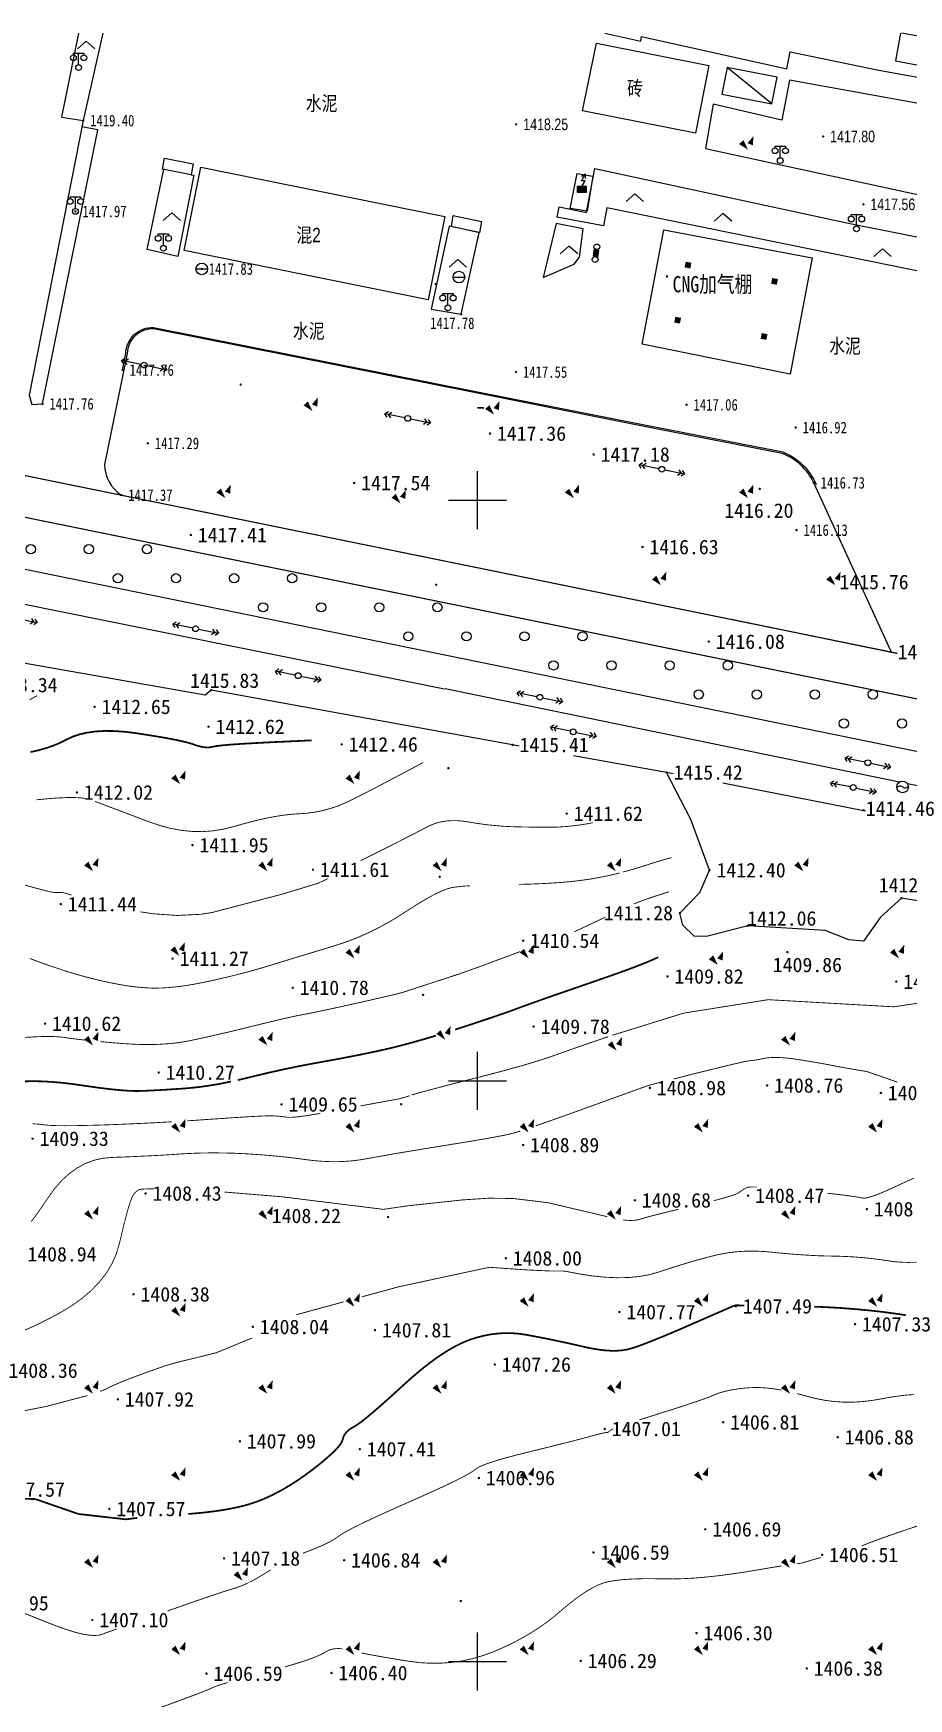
# Model space of a CAD drawing. Header units: inches. Extents: x -2316 to 955, y -265 to 742.
# Drawn here: x 653.8 to 804.5, y 455.2 to 742 of the extents above; entities that cross this region are included whole.
import ezdxf
from ezdxf.enums import TextEntityAlignment as Align
from ezdxf.xclip import XClip

# ---------------------------------------------------------------- set-up
doc = ezdxf.new("R2010")
doc.units = ezdxf.units.IN
doc.header["$LTSCALE"] = 1000
doc.header["$MEASUREMENT"] = 0
doc.header["$XCLIPFRAME"] = 0
doc.layers.add('GCD', color=8, linetype='Continuous')
doc.layers.add('周边地形图', color=8, linetype='Continuous')
doc.styles.add('HZ', font='', dxfattribs={"width": 0.8})
doc.styles.get("Standard").update_dxf_attribs({"font": ''})
doc.styles.add('SZTH', font='', dxfattribs={"width": 0.8, "height": 3})
doc.styles.get('HZ').set_extended_font_data('SimSun')
doc.styles.get('Standard').set_extended_font_data('SimSun')
doc.styles.get('SZTH').set_extended_font_data('FZZhongDengXian-Z07S')

# ---------------------------------------------------------------- blocks, each defined once
blk = doc.blocks.new('gc013a')
at = {"linetype": 'Continuous'}
blk.add_line((0.5, 0), (4, 0), dxfattribs=at)
at = {"linetype": 'Continuous', "flags": 128}
for points in [[(2.88, 0.5), (3.38, 0), (2.88, -0.5)], [(3.5, 0.5), (4, 0), (3.5, -0.5)]]:
    blk.add_lwpolyline(points, dxfattribs=at)
blk = doc.blocks.new('gc170')
at = {"linetype": 'Continuous'}
blk.add_circle((0, 0), 0.5, dxfattribs=at)
blk = doc.blocks.new('gc090')
for points in [[(-1.02, 0.41, 1, 0, 0), (0.15, -0.9, 0, 0, 0)], [(1.07, 1.45, 0, 1, 0), (0.52, 0.05, 1, 1, 0)]]:
    blk.add_lwpolyline(points, format="xyseb")
blk = doc.blocks.new('gc122')
blk.add_circle((0, 0), 0.8)
blk = doc.blocks.new('gc097')
for p, q in [((-0.9, 2.2), (-0.9, 2.5)), ((-0.9, 2.5), (0.9, 2.5)), ((0, 0.5), (0, 2.5)), ((0.9, 2.5), (0.9, 2.2))]:
    blk.add_line(p, q)
for centre in [(-0.9, 1.7), (0, 0), (0.9, 1.7)]:
    blk.add_circle(centre, 0.5)
blk = doc.blocks.new('GC042')
blk.add_line((-1, 0), (1, 0))
blk.add_circle((0, 0), 1)
blk = doc.blocks.new('GC200')
at = {"linetype": 'Continuous', "const_width": 0.2, "flags": 128}
blk.add_lwpolyline([(-0.1, 0, 1), (0.1, 0, 1)], format="xyb", close=True, dxfattribs=at)
blk = doc.blocks.new('gc211')
for p, q in [((0, 0), (-1.5, -1.32)), ((1.5, -1.32), (0, 0))]:
    blk.add_line(p, q)
blk = doc.blocks.new('gc046')
blk.add_circle((0, 0), 1)
for centre, start, end in [((-0.43, -0.55), 52.0967, 144.3058), ((0.43, 0.55), 232.0967, 324.3058)]:
    blk.add_arc(centre, 0.694, start, end)
blk = doc.blocks.new('GC002')
at = {"const_width": 1}
blk.add_lwpolyline([(-0.5, 0), (0.5, 0)], dxfattribs=at)
blk = doc.blocks.new('*U13')
at = {"linetype": 'Continuous'}
for points in [[(0.8, 1), (-0.8, 1), (0.8, 0)], [(-0.8, 0), (0.8, 0), (-0.8, 1)], [(0.8, 0), (-0.8, 0), (0, 0)]]:
    blk.add_solid(points, dxfattribs=at)
blk = doc.blocks.new('gc129')
at = {"linetype": 'Continuous', "flags": 128}
for points in [[(-0.05, 2), (0.64, 3.2)], [(-0.05, 2.8), (0.64, 3.2)], [(0.64, 2.4), (0.64, 3.2)], [(-0.8, 0), (0, 0), (0.8, 0), (0.8, 1), (-0.8, 1), (-0.8, 0)], [(0.58, 2), (-0.05, 2)], [(0, 1), (0.58, 2)]]:
    blk.add_lwpolyline(points, dxfattribs=at)
at = {"linetype": 'Continuous'}
blk.add_blockref('*U13', (0, 0), dxfattribs=at)
blk = doc.blocks.new('xzdxt')
at = {"layer": '周边地形图'}
for p, q in [((402.43, 97.75), (394.77, 103.99)), ((351.75, 24.5), (351.75, 34.5)), ((346.75, 29.5), (356.75, 29.5)), ((351.75, -75.5), (351.75, -65.5)), ((346.75, -70.5), (356.75, -70.5)), ((351.75, -175.5), (351.75, -165.5)), ((346.75, -170.5), (356.75, -170.5))]:
    blk.add_line(p, q, dxfattribs=at)
at = {"layer": '周边地形图', "flags": 128}
for points in [[(194.3, 50.43), (196.73, 51.93), (199.31, 53.7), (210.23, 62.78), (220.29, 72.53), (220.76, 73.07), (234.17, 135.73), (234.28, 135.85), (237.39, 138.68), (286.73, 128.2), (280.15, 95.42), (283.88, 94.86), (274.59, 47.58), (275.01, 45.95), (276.87, 46.07), (286.42, 93.25), (283.67, 93.79)], [(286.71, 128.11), (290.99, 127.37), (290.33, 123.52), (283.88, 94.86)], [(351.75, 114.6), (379.87, 108.55), (380.02, 109.36), (405.06, 103.76), (405.62, 106.67), (420.88, 103.53), (429.16, 102.03), (428.33, 97.69), (405.51, 101.82), (404.15, 94.94), (392.37, 97.7), (391.04, 90.05), (450.84, 77.05), (443.81, 36.6)], [(351.75, 1.63), (-148.25, 103.7)], [(302.45, 85.52), (302.91, 85.44), (302.91, 85.44), (300.2, 71.46), (294.89, 72.66), (297.79, 86.46)], [(365.48, 78.2), (365.81, 79.99), (370.56, 79.01), (371.97, 86.62), (416.14, 77.06), (434.35, 73.46), (433.34, 67.78), (374.05, 79.81), (373.48, 76.73), (365.44, 78.2)], [(351.75, 77.63), (352.45, 77.48), (352.12, 75.55), (351.75, 75.63)], [(351.75, 74.16), (352.06, 75.56), (351.75, 75.63)], [(363.08, 67.83), (368.41, 70.13), (369.36, 71.34), (369.98, 76.19), (365.29, 77.13), (363.08, 67.83)], [(37.69, 58.95), (258.6, 14.6), (346.08, -3.02)], [(351.75, -11.56), (305.9, -3.25), (304.86, -4.11), (286.02, -0.75), (241.93, 6.99)], [(575.14, -43.97), (351.75, 1.63)], [(351.75, -4.17), (346.18, -3.02)], [(424.41, -19.08), (351.75, -4.17)], [(358.96, -12.87), (357.81, -12.66), (351.75, -11.56)], [(461.56, -38.33), (452.13, -42.96), (444.34, -42.3), (424.76, -39.06), (421.17, -42.34), (418.22, -46.44), (415.71, -46.26), (411.63, -44.64), (398.29, -43.81), (391.23, -45.64), (389.09, -45.61), (387.12, -43.69), (386.63, -41.62), (390.04, -38.1), (391.73, -34.23), (388.53, -25.53), (384.34, -17.4), (368.31, -14.54)], [(385.49, -17.62), (384.34, -17.4)], [(418.57, -24.05), (393.99, -19.28)], [(443.26, -22.95), (425.8, -19.36)]]:
    blk.add_lwpolyline(points, dxfattribs=at)
for points in [[(423.75, 105.17), (443.34, 101.45), (444.23, 106.37), (424.6, 109.93)], [(372.25, 108.2), (391.61, 104.33), (389.29, 92.66), (369.86, 96.51)], [(393.84, 99.38), (402.43, 97.75), (403.35, 102.36), (394.77, 103.99)], [(297.9, 88.39), (302.81, 87.4), (302.45, 85.52), (297.54, 86.51)], [(346.13, 78.34), (343.26, 63.99), (301.25, 72.5), (304.15, 86.85)], [(367.75, 79.71), (368.96, 85.74), (371.62, 85.31), (370.65, 79.25)], [(347.61, 78.52), (352.45, 77.48), (352.12, 75.55), (347.27, 76.59)], [(343.81, 62.4), (348.97, 61.49), (352.06, 75.56), (346.9, 76.68)], [(383.85, 76.05), (409.42, 71.22), (405.63, 51.16), (380.12, 56.34)]]:
    blk.add_lwpolyline(points, close=True, dxfattribs=at)
for points, const_width in [([(351.75, 17.85), (21.78, 85.07)], 0.2), ([(20.71, 78.09), (351.75, 10.67)], 0.2), ([(372.26, 72.63), (372.09, 71.41)], 1), ([(424.06, 3.11), (351.75, 17.85)], 0.2), ([(351.75, 10.67), (498.9, -19.29)], 0.2), ([(424.06, 3.08), (395.36, 8.98)], 0.2)]:
    blk.add_lwpolyline(points, dxfattribs=dict(at, const_width=const_width))
at = {"layer": '周边地形图', "const_width": 0.2, "flags": 128}
for points in [[(344.48, 66.69, 1), (344.68, 66.69, 1)], [(384.3, 68, 1), (384.5, 68, 1)], [(310.89, 49.38, 1), (311.09, 49.38, 1)], [(353.82, 40.96, 1), (354.02, 40.96, 1)], [(371.67, 37.35, 1), (371.87, 37.35, 1)], [(330.44, 32.45, 1), (330.64, 32.45, 1)], [(400.27, 31.43, 1), (400.47, 31.43, 1)], [(302.31, 23.49, 1), (302.51, 23.49, 1)], [(380.08, 21.42, 1), (380.28, 21.42, 1)], [(344.57, 14.92, 1), (344.77, 14.92, 1)], [(412.8, 15.4, 1), (413, 15.4, 1)], [(391.48, 5.12, 1), (391.68, 5.12, 1)], [(422.81, 3.34, 1), (423.01, 3.34, 1)], [(305.8, -3.25, 1), (306, -3.25, 1)], [(285.74, -6.1, 1), (285.94, -6.1, 1)], [(305.36, -9.53, 1), (305.56, -9.53, 1)], [(328.29, -12.57, 1), (328.49, -12.57, 1)], [(357.71, -12.66, 1), (357.91, -12.66, 1)], [(346.66, -16.67, 1), (346.86, -16.67, 1)], [(384.24, -17.4, 1), (384.44, -17.4, 1)], [(282.7, -20.85, 1), (282.9, -20.85, 1)], [(367.03, -24.5, 1), (367.23, -24.5, 1)], [(418.14, -23.93, 1), (418.34, -23.93, 1)], [(302.59, -29.92, 1), (302.79, -29.92, 1)], [(323.35, -34.15, 1), (323.55, -34.15, 1)], [(391.63, -34.23, 1), (391.83, -34.23, 1)], [(345.16, -35.37, 1), (345.36, -35.37, 1)], [(279.92, -40.08, 1), (280.12, -40.08, 1)], [(424.66, -39.06, 1), (424.86, -39.06, 1)], [(386.53, -41.62, 1), (386.73, -41.62, 1)], [(398.19, -43.81, 1), (398.39, -43.81, 1)], [(359.53, -46.38, 1), (359.73, -46.38, 1)], [(405.04, -48.35, 1), (405.24, -48.35, 1)], [(299.18, -49.47, 1), (299.38, -49.47, 1)], [(319.85, -54.48, 1), (320.05, -54.48, 1)], [(384.38, -52.53, 1), (384.58, -52.53, 1)], [(423.78, -53.43, 1), (423.98, -53.43, 1)], [(342.3, -55.71, 1), (342.5, -55.71, 1)], [(277.21, -60.67, 1), (277.41, -60.67, 1)], [(361.34, -61.18, 1), (361.54, -61.18, 1)], [(296.78, -69.09, 1), (296.98, -69.09, 1)], [(381.35, -71.74, 1), (381.55, -71.74, 1)], [(401.55, -71.31, 1), (401.75, -71.31, 1)], [(317.93, -74.57, 1), (318.13, -74.57, 1)], [(338.53, -74.53, 1), (338.73, -74.53, 1)], [(421.12, -72.6, 1), (421.32, -72.6, 1)], [(275.07, -80.48, 1), (275.27, -80.48, 1)], [(359.53, -81.57, 1), (359.73, -81.57, 1)], [(294.51, -89.91, 1), (294.71, -89.91, 1)], [(378.76, -91.09, 1), (378.96, -91.09, 1)], [(398.28, -90.29, 1), (398.48, -90.29, 1)], [(315.05, -93.77, 1), (315.25, -93.77, 1)], [(336.27, -93.98, 1), (336.47, -93.98, 1)], [(418.72, -92.61, 1), (418.92, -92.61, 1)], [(356.55, -101.08, 1), (356.75, -101.08, 1)], [(292.45, -107.28, 1), (292.65, -107.28, 1)], [(376.11, -110.33, 1), (376.31, -110.33, 1)], [(396.16, -109.34, 1), (396.36, -109.34, 1)], [(312.99, -112.89, 1), (313.19, -112.89, 1)], [(334.03, -113.45, 1), (334.23, -113.45, 1)], [(416.68, -112.43, 1), (416.88, -112.43, 1)], [(354.65, -119.37, 1), (354.85, -119.37, 1)], [(289.74, -125.37, 1), (289.94, -125.37, 1)], [(373.58, -130.46, 1), (373.78, -130.46, 1)], [(393.98, -129.32, 1), (394.18, -129.32, 1)], [(413.69, -131.89, 1), (413.89, -131.89, 1)], [(310.76, -132.59, 1), (310.96, -132.59, 1)], [(331.41, -133.95, 1), (331.61, -133.95, 1)], [(351.91, -138.91, 1), (352.11, -138.91, 1)], [(351.91, -138.91, 1), (352.11, -138.91, 1)], [(288.28, -144.24, 1), (288.48, -144.24, 1)], [(390.89, -147.75, 1), (391.09, -147.75, 1)], [(371.64, -151.74, 1), (371.84, -151.74, 1)], [(411.01, -152.16, 1), (411.21, -152.16, 1)], [(308.03, -152.76, 1), (308.23, -152.76, 1)], [(328.71, -153.08, 1), (328.91, -153.08, 1)], [(348.79, -160.11, 1), (348.99, -160.11, 1)], [(285.35, -163.37, 1), (285.55, -163.37, 1)], [(389.38, -165.62, 1), (389.58, -165.62, 1)], [(369.44, -170.41, 1), (369.64, -170.41, 1)], [(408.36, -171.71, 1), (408.56, -171.71, 1)], [(305.01, -172.6, 1), (305.21, -172.6, 1)], [(326.52, -172.49, 1), (326.72, -172.49, 1)]]:
    blk.add_lwpolyline(points, format="xyb", close=True, dxfattribs=at)
at = {"layer": '周边地形图', "flags": 128}
for points in [[(351.75, 47.9), (295.98, 58.97, 0.416372), (291.45, 54.74), (287.55, 35.6, 0.244735), (290.44, 30.36)], [(290.67, 51.9), (291.2, 54.78, -0.416266), (296.01, 59.23), (351.75, 48.16)], [(351.75, 48.16), (379.95, 42.56), (404.32, 37.79, -0.198915), (410.08, 32.2)], [(422.97, 3.41), (409.66, 32.48, 0.188634), (404.25, 37.54), (379.9, 42.31), (351.75, 47.9)]]:
    blk.add_lwpolyline(points, format="xyb", dxfattribs=at)
at = {"layer": '周边地形图'}
for points, const_width in [([(351.75, 45.4), (352.89, 45.36)], 0.3), ([(274.65, -4.88), (275.95, -4.19)], 0.15), ([(274.8, -13.9), (276.18, -13.59), (277.49, -13.22), (278.72, -12.8), (279.88, -12.31), (280.96, -11.77), (282.06, -11.25), (283.28, -10.84), (284.62, -10.54), (286.07, -10.34), (287.63, -10.26), (289.31, -10.28), (291.1, -10.41), (293.01, -10.65), (294.89, -10.94), (296.58, -11.21), (298.09, -11.47), (299.42, -11.72), (300.57, -11.96), (301.53, -12.18), (302.31, -12.39), (302.91, -12.59), (303.41, -12.77), (303.88, -12.9), (304.34, -13.01), (304.77, -13.07), (305.19, -13.1), (305.58, -13.09), (305.95, -13.04), (306.3, -12.96), (306.87, -12.85), (307.87, -12.74), (309.32, -12.61), (311.22, -12.48), (313.56, -12.35), (316.34, -12.2), (319.56, -12.05), (323.23, -11.88)], 0.3), ([(285.92, -22.4), (286.61, -22.66), (287.62, -23.04), (288.79, -23.48), (290.13, -23.99), (291.64, -24.56), (293.31, -25.19), (295.15, -25.89), (297.06, -26.54), (298.94, -27.04), (300.8, -27.38), (302.63, -27.57), (304.44, -27.6), (306.21, -27.47), (307.97, -27.19), (309.7, -26.76), (311.37, -26.28), (312.98, -25.85), (314.52, -25.48), (315.98, -25.17), (317.38, -24.92), (318.7, -24.73), (319.95, -24.59), (321.13, -24.52), (322.26, -24.44), (323.39, -24.3), (324.5, -24.11), (325.6, -23.85), (326.68, -23.54), (327.76, -23.17), (328.82, -22.74), (329.86, -22.25), (330.97, -21.7), (332.21, -21.07), (333.58, -20.36), (335.08, -19.58), (336.72, -18.72), (338.48, -17.79), (340.38, -16.78), (342.41, -15.7)], 0.15), ([(275.84, -22.13), (275.86, -22.12), (277.81, -21.93), (279.55, -21.8), (281.08, -21.73), (282.4, -21.73), (283.51, -21.79), (284.27, -21.89)], 0.15), ([(331.65, -32.6), (332.61, -32.11), (334.05, -31.4), (335.51, -30.67), (336.88, -29.98), (338.15, -29.34), (339.33, -28.74), (340.41, -28.19), (341.4, -27.68), (342.29, -27.21), (343.09, -26.79), (343.85, -26.43), (344.65, -26.14), (345.49, -25.92), (346.36, -25.78), (347.27, -25.71), (348.21, -25.71), (349.19, -25.78), (350.2, -25.93), (351.23, -26.11), (351.75, -26.19)], 0.15), ([(351.75, -26.19), (352.26, -26.26), (353.28, -26.4), (354.3, -26.51), (355.32, -26.6), (356.33, -26.68), (357.34, -26.73), (358.35, -26.77), (359.33, -26.79), (360.25, -26.81), (361.11, -26.82), (361.92, -26.83), (362.66, -26.84), (363.35, -26.84), (363.98, -26.84), (364.56, -26.84), (365.11, -26.83), (365.69, -26.81), (366.28, -26.77), (366.9, -26.73), (367.53, -26.67), (368.19, -26.6), (368.86, -26.52), (369.56, -26.43), (370.25, -26.32), (370.93, -26.2), (371.58, -26.07), (371.63, -26.05)], 0.15), ([(256.8, -33.82), (258.34, -33.78), (260.65, -33.85), (262.92, -34.06), (265.17, -34.41), (267.39, -34.89), (269.58, -35.5), (271.64, -36.14), (273.46, -36.69), (275.04, -37.14), (276.38, -37.51), (277.47, -37.79), (278.33, -37.99), (278.94, -38.09), (279.32, -38.1), (279.57, -38.08), (279.84, -38.07), (280.1, -38.08), (280.38, -38.11), (280.66, -38.16), (280.94, -38.23), (281.23, -38.31), (281.53, -38.42), (281.87, -38.53)], 0.15), ([(376.8, -34.57), (377.55, -34.37), (378.8, -34.01), (380.06, -33.62), (381.26, -33.24), (382.31, -32.9), (383.23, -32.62), (384.02, -32.39), (384.67, -32.21), (385.18, -32.08), (385.2, -32.08)], 0.15), ([(274.66, -49.44), (276.41, -50.09), (278.11, -50.7), (279.76, -51.25), (281.34, -51.76), (282.87, -52.22), (284.34, -52.62), (285.75, -52.99), (287.12, -53.31), (288.45, -53.6), (289.72, -53.85), (290.95, -54.07), (292.14, -54.24), (293.27, -54.38), (294.36, -54.48), (295.46, -54.54), (296.61, -54.55), (297.82, -54.51), (299.08, -54.41), (300.41, -54.27), (301.78, -54.08), (303.22, -53.83), (304.71, -53.54), (306.22, -53.22), (307.69, -52.88), (309.13, -52.54), (310.53, -52.19), (311.91, -51.84), (313.25, -51.47), (314.56, -51.09), (315.83, -50.71), (317.11, -50.32), (318.42, -49.91), (319.77, -49.5), (321.16, -49.08), (322.59, -48.64), (324.05, -48.2), (325.56, -47.74), (327.1, -47.27), (328.65, -46.77), (330.19, -46.21), (331.71, -45.59), (333.22, -44.91), (334.72, -44.16), (336.2, -43.36), (337.67, -42.5), (339.12, -41.57), (340.52, -40.67), (341.8, -39.88), (342.97, -39.18), (344.04, -38.59), (344.99, -38.11), (345.83, -37.73), (346.56, -37.45), (347.18, -37.27), (347.83, -37.16), (348.66, -37.06), (349.66, -36.97), (350.45, -36.92)], 0.15), ([(293.72, -41.41), (295.9, -41.75), (300.08, -42.04), (304.09, -41.84), (306.03, -41.54), (318.22, -38.35), (324.41, -36.46), (325.99, -35.7)], 0.15), ([(358.85, -36.68), (359.18, -36.68), (361, -36.63), (362.74, -36.56), (364.38, -36.47), (365.93, -36.37), (367.4, -36.24), (368.77, -36.1), (370.06, -35.93), (371.3, -35.75), (372.54, -35.53), (373.79, -35.29), (375.04, -35.01), (376.24, -34.72)], 0.15), ([(378.65, -40.07), (379.18, -39.86), (380.26, -39.44), (381.33, -39.06), (382.4, -38.7), (383.41, -38.38), (384.31, -38.09), (384.76, -37.95)], 0.15), ([(368.48, -44.83), (373.8, -42.32)], 0.15), ([(351.75, -51), (353.27, -50.44), (355.25, -49.7), (357.24, -48.96), (359.06, -48.28), (359.12, -48.26)], 0.15), ([(346.78, -52.71), (347.29, -52.55), (348.5, -52.15), (349.9, -51.66), (351.49, -51.09), (351.75, -51)], 0.15), ([(351.75, -60.44), (352.81, -60.09), (354.2, -59.62), (355.48, -59.18), (356.64, -58.78), (357.68, -58.41), (358.6, -58.07), (359.56, -57.71), (360.7, -57.3), (362.02, -56.83), (363.51, -56.3), (365.19, -55.71), (367.05, -55.07), (369.09, -54.36), (371.3, -53.6), (373.5, -52.84), (375.49, -52.14), (377.27, -51.5), (378.83, -50.92), (380.18, -50.4), (381.32, -49.93), (382.24, -49.53), (382.9, -49.21)], 0.3), ([(286.8, -63.76), (287.6, -63.83), (289.12, -63.97), (290.74, -64.1), (292.39, -64.2), (293.97, -64.26), (295.5, -64.27), (296.97, -64.23), (298.39, -64.14), (299.75, -64.01), (301.05, -63.82), (302.3, -63.59), (303.54, -63.33), (304.82, -63.05), (306.13, -62.75), (307.49, -62.44), (308.89, -62.12), (310.33, -61.77), (311.8, -61.41), (313.32, -61.04), (314.8, -60.67), (316.15, -60.35), (317.38, -60.05), (318.48, -59.79), (319.47, -59.57), (320.33, -59.38), (321.07, -59.23), (321.68, -59.12), (322.32, -59), (323.1, -58.84), (324.05, -58.65), (325.15, -58.42), (326.41, -58.15), (327.83, -57.84), (329.4, -57.49), (331.13, -57.11), (332.85, -56.72), (334.39, -56.37), (335.75, -56.06), (336.94, -55.78), (337.94, -55.54), (338.77, -55.33), (346.78, -52.71)], 0.15), ([(375.04, -62.65), (387.3, -58.85), (401.82, -56.54), (423.46, -57.77), (441.26, -55.08), (445, -55.83)], 0.15), ([(270.48, -63.36), (272.17, -63.19), (274.02, -63.03), (275.69, -62.93), (277.18, -62.88), (278.49, -62.88), (279.63, -62.94), (280.59, -63.04), (281.51, -63.18), (282.52, -63.31), (283.64, -63.44), (284.12, -63.49)], 0.15), ([(310.48, -70.39), (310.86, -70.31), (312.39, -69.94), (313.95, -69.56), (315.5, -69.19), (317.05, -68.84), (318.6, -68.5), (320.14, -68.18), (321.68, -67.87), (323.22, -67.58), (324.75, -67.3), (326.26, -67.03), (327.74, -66.76), (329.18, -66.48), (330.58, -66.21), (331.94, -65.94), (333.27, -65.66), (334.56, -65.39), (335.81, -65.11), (337.08, -64.82), (338.41, -64.48), (339.82, -64.11), (341.3, -63.7), (342.86, -63.26), (344.48, -62.77), (344.63, -62.73)], 0.3), ([(347.94, -61.69), (349.68, -61.12), (351.3, -60.59), (351.75, -60.44)], 0.3), ([(351.75, -69.96), (353.83, -69.42), (355.89, -68.88), (357.78, -68.36), (359.5, -67.88), (361.05, -67.43), (362.42, -67.01), (363.63, -66.62), (364.66, -66.26), (365.67, -65.9), (366.79, -65.5), (368.02, -65.07), (369.37, -64.6), (370.83, -64.09), (372.4, -63.55), (374.09, -62.98), (374.27, -62.91)], 0.15), ([(374.98, -62.67), (375.04, -62.65)], 0.15), ([(385.54, -70.19), (386.09, -70.06), (387.76, -69.63), (389.67, -69.15), (391.59, -68.67), (393.28, -68.26), (394.74, -67.9), (395.97, -67.61), (396.97, -67.38), (397.74, -67.21), (398.28, -67.11), (398.59, -67.06), (398.8, -67.05), (399.03, -67.02), (399.28, -66.99), (399.56, -66.95), (399.86, -66.9), (400.18, -66.84), (400.52, -66.77), (400.89, -66.69), (401.28, -66.62), (401.7, -66.56), (402.15, -66.52), (402.63, -66.5), (403.14, -66.49), (403.68, -66.5), (404.24, -66.53), (404.83, -66.58), (405.52, -66.65), (406.35, -66.76), (407.33, -66.9), (408.46, -67.08), (409.73, -67.3), (411.16, -67.55), (412.73, -67.84), (414.46, -68.17), (416.18, -68.48), (417.76, -68.75), (418.79, -68.9)], 0.15), ([(418.79, -68.9), (424.06, -70.74)], 0.15), ([(273.77, -70.61), (275.24, -70.58), (276.76, -70.61), (278.35, -70.69), (279.99, -70.83), (281.7, -71.02), (283.46, -71.27), (285.19, -71.52), (286.78, -71.74), (288.25, -71.92), (289.58, -72.06), (290.78, -72.17), (291.85, -72.24), (292.78, -72.27), (293.59, -72.26), (294.36, -72.24), (295.18, -72.2), (296.07, -72.16), (297.01, -72.11), (298.01, -72.05), (299.06, -71.98), (300.18, -71.91), (301.35, -71.83), (302.58, -71.72), (303.85, -71.58), (305.16, -71.4), (306.52, -71.19), (307.92, -70.93), (309.32, -70.64)], 0.3), ([(340.41, -72.98), (340.59, -72.92), (341.14, -72.75), (341.93, -72.53), (342.96, -72.24), (344.22, -71.91), (345.71, -71.51), (347.44, -71.06), (349.41, -70.56), (349.62, -70.5)], 0.15), ([(349.62, -70.5), (351.6, -69.99), (351.75, -69.96)], 0.15), ([(361.8, -78.27), (361.93, -78.23), (363.65, -77.63), (365.62, -76.93), (367.86, -76.13), (370.36, -75.23), (372.82, -74.34), (374.97, -73.56), (376.8, -72.9), (378.31, -72.35), (379.51, -71.92), (380.39, -71.6), (380.95, -71.4), (381.19, -71.31), (381.4, -71.26), (381.85, -71.14), (382.55, -70.96), (382.92, -70.86)], 0.15), ([(423.37, -70.5), (424.06, -70.74)], 0.15), ([(331.63, -74.83), (332.14, -74.74), (333.17, -74.55), (334.08, -74.38), (334.86, -74.24), (335.51, -74.12), (336.07, -74.02), (336.57, -73.93), (337.01, -73.85), (337.39, -73.78), (337.72, -73.72), (337.99, -73.67), (338.2, -73.63), (338.35, -73.6), (338.49, -73.56), (338.67, -73.51), (338.89, -73.45), (339.15, -73.37), (339.45, -73.28), (339.79, -73.17), (340.1, -73.08)], 0.15), ([(301.8, -77.4), (303.14, -77.32), (305.52, -77.15), (307.79, -77), (309.8, -76.86), (311.55, -76.75), (313.04, -76.66), (314.27, -76.6), (315.25, -76.56), (315.96, -76.54), (316.42, -76.54), (316.75, -76.56), (317.07, -76.58), (317.4, -76.61), (317.72, -76.64), (318.05, -76.67), (318.37, -76.7), (318.69, -76.74), (319.01, -76.79), (319.42, -76.81), (319.98, -76.79), (320.7, -76.73), (321.59, -76.62), (322.63, -76.47), (323.84, -76.27), (324.73, -76.12)], 0.15), ([(275.19, -77.93), (275.58, -77.94), (275.99, -77.96), (276.41, -78), (276.85, -78.05), (277.3, -78.11), (277.87, -78.17), (278.63, -78.21), (279.61, -78.24), (280.78, -78.25), (282.16, -78.24), (283.75, -78.21), (285.54, -78.17), (287.54, -78.11), (289.65, -78.03), (291.81, -77.94), (294, -77.84), (296.23, -77.73), (298.5, -77.6), (299.12, -77.57)], 0.15), ([(351.75, -80.73), (352.28, -80.64), (353.77, -80.38), (355.05, -80.14), (356.13, -79.94), (356.99, -79.76), (357.65, -79.6), (358.33, -79.41), (359.12, -79.17)], 0.15), ([(274.94, -94.76), (275.81, -93.59), (276.77, -92.21), (277.84, -90.63), (278.98, -89.06), (280.19, -87.68), (281.46, -86.51), (282.8, -85.55), (284.2, -84.78), (285.67, -84.22), (287.2, -83.86), (288.8, -83.71), (290.41, -83.65), (291.97, -83.59), (293.49, -83.52), (294.96, -83.45), (296.39, -83.38), (297.77, -83.3), (299.11, -83.22), (300.41, -83.13), (301.69, -83.05), (302.99, -82.99), (304.3, -82.95), (305.64, -82.93), (306.98, -82.93), (308.34, -82.95), (309.72, -82.98), (311.11, -83.04), (312.52, -83.12), (313.91, -83.21), (315.31, -83.32), (316.7, -83.44), (318.09, -83.58), (319.48, -83.73), (320.86, -83.9), (322.24, -84.09), (323.61, -84.26), (324.97, -84.37), (326.3, -84.43), (327.62, -84.44), (328.92, -84.39), (330.2, -84.29), (331.46, -84.14), (332.7, -83.93), (334, -83.69), (335.42, -83.44), (336.97, -83.16), (338.63, -82.88), (340.43, -82.58), (342.34, -82.26), (344.38, -81.93), (346.54, -81.58), (348.66, -81.24), (350.57, -80.93), (351.75, -80.73)], 0.15), ([(411.98, -89.87), (413.57, -90.05), (414.97, -90.22), (416.11, -90.37), (417, -90.5), (417.63, -90.61), (418.01, -90.7), (418.34, -90.74), (418.84, -90.66), (419.51, -90.48), (420.35, -90.19), (421.35, -89.8), (422.52, -89.29), (423.86, -88.68), (425.36, -87.97), (426.92, -87.28)], 0.15), ([(392.45, -91.15), (393.1, -90.99), (394.2, -90.69), (395.11, -90.42), (395.81, -90.2), (396.32, -90), (396.63, -89.85), (396.84, -89.71), (397.04, -89.58), (397.23, -89.46), (397.41, -89.34), (397.59, -89.23), (397.76, -89.12), (397.93, -89.01), (398.08, -88.91), (398.37, -88.84), (398.92, -88.8), (399.74, -88.81), (399.85, -88.81)], 0.15), ([(273.62, -113.53), (275.42, -112.75), (277.39, -111.79), (279.53, -110.67), (281.64, -109.42), (283.53, -108.09), (285.19, -106.69), (286.63, -105.22), (287.84, -103.66), (288.82, -102.04), (289.58, -100.33), (290.11, -98.56), (290.51, -96.84), (290.88, -95.31), (291.22, -93.98), (291.53, -92.84), (291.81, -91.9), (292.06, -91.16), (292.28, -90.6), (292.47, -90.25), (292.64, -90), (292.82, -89.79), (293, -89.61), (293.18, -89.46), (293.36, -89.34), (293.55, -89.25), (293.74, -89.2), (293.93, -89.18), (294.12, -89.17), (294.3, -89.16), (294.48, -89.15), (294.66, -89.15), (294.82, -89.14), (294.99, -89.13), (295.15, -89.12), (295.3, -89.11), (295.6, -89.1), (296.09, -89.12)], 0.15), ([(308.21, -89.67), (318.13, -90.49), (335.57, -92.65), (339.75, -92.04), (349.27, -91.02), (351.75, -90.86)], 0.15), ([(351.75, -90.86), (353.69, -90.73), (357.91, -90.78), (363.83, -91.49), (374.12, -93.91)], 0.15), ([(376.8, -94.46), (376.96, -94.48), (377.53, -94.54), (378.07, -94.56), (378.58, -94.55), (379.05, -94.51), (379.49, -94.43), (379.89, -94.32), (380.37, -94.17), (381.02, -93.98), (381.84, -93.76), (382.85, -93.5), (384.02, -93.21), (385.38, -92.88), (386.36, -92.64)], 0.15), ([(360.42, -103.09), (364.25, -103.26), (366.76, -103.28), (369.23, -103.76), (371.56, -104.12), (373.76, -104.34), (375.84, -104.43), (377.78, -104.39), (379.6, -104.22), (381.28, -103.92), (382.83, -103.49), (384.29, -103.01), (385.7, -102.55), (387.06, -102.13), (388.37, -101.74), (389.62, -101.38), (390.82, -101.05), (391.97, -100.75), (393.07, -100.48), (394.16, -100.26), (395.28, -100.08), (396.43, -99.95), (397.62, -99.87), (398.84, -99.84), (400.09, -99.86), (401.37, -99.93), (402.68, -100.05), (404.01, -100.19), (405.32, -100.31), (406.63, -100.41), (407.92, -100.5), (409.2, -100.58), (410.48, -100.64), (411.74, -100.68), (412.99, -100.7), (414.23, -100.73), (415.46, -100.78), (416.67, -100.85), (417.86, -100.94), (419.04, -101.05), (420.2, -101.19), (421.35, -101.34), (422.48, -101.51), (423.63, -101.67), (424.81, -101.76), (426.04, -101.79), (427.31, -101.76)], 0.15), ([(338.31, -105.96), (351.75, -103.07)], 0.15), ([(351.75, -103.07), (353.81, -102.63), (360.42, -103.09)], 0.15), ([(331.85, -107.72), (338.31, -105.96)], 0.15), ([(320.58, -110.8), (328.72, -108.58)], 0.15), ([(351.75, -114.69), (352.94, -114.39), (354.14, -114.17), (355.35, -114.03), (356.55, -113.96), (357.74, -113.98), (358.93, -114.07), (360.12, -114.25), (361.32, -114.47), (362.53, -114.7), (363.75, -114.94), (364.99, -115.19), (366.25, -115.46), (367.51, -115.73), (368.79, -116.02), (370.09, -116.32), (371.36, -116.59), (372.56, -116.79), (373.69, -116.93), (374.74, -117), (375.73, -117), (376.65, -116.93), (377.5, -116.8), (378.27, -116.6), (379.08, -116.34), (380.02, -116), (381.1, -115.59), (382.3, -115.12), (383.63, -114.57), (385.1, -113.96), (386.7, -113.28), (388.43, -112.52), (389.81, -111.92)], 0.3), ([(389.81, -111.92), (390.12, -111.78), (391.59, -111.14), (392.85, -110.59), (393.89, -110.14), (394.71, -109.78), (395.31, -109.52), (395.7, -109.36), (395.87, -109.29), (395.93, -109.27), (395.99, -109.25), (396.04, -109.23), (396.08, -109.22), (396.12, -109.21), (396.16, -109.2), (396.18, -109.19), (396.2, -109.18), (396.22, -109.18), (396.24, -109.18), (396.26, -109.17), (396.28, -109.17), (396.31, -109.17), (396.33, -109.17), (396.35, -109.17), (396.37, -109.18), (396.56, -109.18), (397.06, -109.19), (397.73, -109.2)], 0.3), ([(409.76, -109.41), (411.87, -109.5), (414.37, -109.64), (416.83, -109.83), (419.27, -110.06), (421.67, -110.33), (424.04, -110.65), (425.53, -110.88)], 0.3), ([(299.67, -119.11), (306.83, -117.33), (312.96, -114.8)], 0.15), ([(301.98, -145.11), (302.63, -145.06), (304.62, -144.87), (306.47, -144.65), (308.2, -144.39), (309.8, -144.09), (311.27, -143.76), (312.62, -143.38), (313.83, -142.97), (314.99, -142.51), (316.16, -141.98), (317.33, -141.39), (318.52, -140.74), (319.71, -140.02), (320.91, -139.24), (322.12, -138.4), (323.35, -137.49), (324.5, -136.59), (325.51, -135.76), (326.37, -135), (327.1, -134.32), (327.68, -133.71), (328.11, -133.17), (328.4, -132.71), (328.55, -132.32), (328.64, -131.98), (328.78, -131.65), (328.96, -131.35), (329.18, -131.06), (329.44, -130.79), (329.75, -130.54), (330.09, -130.31), (330.48, -130.1), (330.96, -129.81), (331.61, -129.35), (332.42, -128.72), (333.39, -127.92), (334.53, -126.95), (335.82, -125.81), (337.27, -124.51), (338.89, -123.03), (340.56, -121.53), (342.16, -120.18), (343.71, -118.97), (345.19, -117.91), (346.61, -116.99), (347.98, -116.21), (349.28, -115.57), (350.52, -115.08), (351.73, -114.7), (351.75, -114.69)], 0.3), ([(286.8, -124), (286.82, -123.99), (287.64, -123.67), (288.26, -123.37), (288.85, -123.07), (289.62, -122.73), (290.57, -122.33), (291.68, -121.89), (292.96, -121.4), (294.42, -120.86), (296.05, -120.28), (297.85, -119.64), (299.67, -119.11)], 0.15), ([(379.65, -128.91), (380.84, -128.53), (382.68, -127.95), (384.54, -127.36), (386.23, -126.82), (387.74, -126.33), (389.07, -125.89), (390.22, -125.49), (391.19, -125.14), (391.98, -124.84), (392.6, -124.58), (393.15, -124.36), (393.76, -124.16), (394.43, -123.98), (395.15, -123.82), (395.92, -123.68), (396.75, -123.55), (397.64, -123.45), (398.59, -123.37), (399.59, -123.33), (400.66, -123.35), (401.81, -123.44), (403.02, -123.59), (404.12, -123.78)], 0.15), ([(249.49, -141.63), (252.19, -135.33), (253.01, -133.57), (253.96, -132.06), (255.02, -130.79), (256.2, -129.78), (257.5, -129.02), (258.91, -128.51), (260.45, -128.25), (265.63, -128.3), (271.35, -127.8), (277.57, -126.58), (284.59, -124.72)], 0.15), ([(406.8, -124.37), (407.05, -124.44), (408.54, -124.85), (410.06, -125.24), (411.6, -125.54), (413.15, -125.74), (414.72, -125.85), (416.31, -125.86), (417.91, -125.77), (419.52, -125.59), (421.15, -125.32), (422.74, -125.02), (424.24, -124.8), (425.64, -124.64), (426.95, -124.55)], 0.15), ([(351.75, -137.18), (352.28, -136.9), (353.08, -136.57), (354.1, -136.22), (355.34, -135.83), (356.8, -135.41), (358.47, -134.96), (360.36, -134.49), (362.28, -134.02), (364.03, -133.59), (365.61, -133.19), (367.03, -132.84), (368.27, -132.52), (369.35, -132.24), (370.26, -132), (371, -131.8), (371.62, -131.63), (372.17, -131.48), (372.64, -131.36), (373.05, -131.25), (373.39, -131.18), (373.65, -131.12), (373.85, -131.09), (373.97, -131.09), (374.06, -131.08), (374.14, -131.07), (374.22, -131.05), (374.3, -131.01), (374.38, -130.96), (374.45, -130.9), (374.52, -130.83), (374.59, -130.75), (374.78, -130.63), (375.15, -130.46)], 0.15), ([(321.73, -151.88), (322.58, -151.54), (323.47, -151.2), (324.29, -150.86), (325.06, -150.53), (325.76, -150.19), (326.39, -149.86), (326.96, -149.54), (327.47, -149.22), (327.92, -148.9), (328.47, -148.53), (329.29, -148.06), (330.39, -147.48), (331.76, -146.8), (333.4, -146.02), (335.31, -145.14), (337.49, -144.15), (339.95, -143.06), (342.39, -141.98), (344.55, -141), (346.41, -140.14), (347.98, -139.38), (349.25, -138.74), (350.24, -138.21), (350.93, -137.78), (351.34, -137.47), (351.7, -137.2), (351.75, -137.18)], 0.15), ([(258.73, -149.13), (263.79, -144.63), (269.89, -142.5), (275.6, -142.53)], 0.3), ([(275.6, -142.53), (283.08, -145.12)], 0.3), ([(283.08, -145.12), (291.27, -146.04)], 0.3), ([(291.27, -146.04), (292.29, -145.9), (293.19, -145.79)], 0.3), ([(417.94, -150.61), (418.4, -150.42), (419.92, -149.82), (421.67, -149.18), (423.45, -148.56), (425.05, -148.01), (426.47, -147.53), (427.72, -147.11), (428.8, -146.77), (429.7, -146.49), (430.43, -146.28), (430.98, -146.15), (431.45, -146.07), (431.91, -146.03), (432.37, -146.05), (432.82, -146.11), (433.27, -146.23), (433.72, -146.39), (434.17, -146.59), (434.62, -146.85), (435.09, -147.17), (435.64, -147.59), (436.27, -148.09), (436.4, -148.2)], 0.15), ([(312.54, -156.85), (313.25, -156.49), (314.01, -156.06), (314.8, -155.59), (315.61, -155.07), (316.16, -154.72)], 0.15), ([(316.8, -154.33), (316.84, -154.31)], 0.15), ([(351.75, -169.78), (352.56, -169.55), (354.28, -168.93), (355.95, -168.22), (357.57, -167.46), (359.14, -166.65), (360.64, -165.79), (362.09, -164.88), (363.48, -163.91), (364.81, -162.9), (366.08, -161.83), (367.3, -160.8), (368.46, -159.88), (369.56, -159.08), (370.6, -158.39), (371.59, -157.82), (372.52, -157.36), (373.39, -157.02), (374.2, -156.79), (375.03, -156.64), (375.97, -156.51), (377.02, -156.4), (378.16, -156.33), (379.41, -156.28), (380.77, -156.25), (382.23, -156.26), (383.79, -156.29), (385.46, -156.3), (387.23, -156.25), (389.1, -156.15), (391.07, -155.99), (393.14, -155.76), (395.32, -155.48), (397.59, -155.15), (399.97, -154.75), (402.26, -154.36), (404.12, -154.06)], 0.15), ([(406.8, -153.68), (407.41, -153.61), (410.9, -152.6)], 0.15), ([(298.38, -161.82), (300.34, -161.14), (302.29, -160.45), (304.05, -159.84), (305.6, -159.31), (306.95, -158.86), (308.09, -158.48), (309.04, -158.18), (309.77, -157.96), (310.42, -157.75), (311.09, -157.5), (311.79, -157.21), (312.41, -156.91)], 0.15), ([(273.27, -162.02), (273.97, -162.3), (275.3, -162.84), (276.75, -163.42), (278.33, -164.04), (279.91, -164.64), (281.34, -165.13), (282.64, -165.52), (283.79, -165.8), (284.81, -165.97), (285.68, -166.04), (286.42, -166.01), (287.01, -165.87), (287.65, -165.64), (288.5, -165.33), (289.57, -164.95), (289.64, -164.92)], 0.15), ([(318.61, -171.44), (319.47, -171.19), (320.59, -170.86), (321.61, -170.54), (322.53, -170.23), (323.35, -169.93), (324.07, -169.64), (324.69, -169.37), (325.22, -169.11), (325.64, -168.86), (326.03, -168.64), (326.46, -168.47), (326.92, -168.36), (327.42, -168.3), (327.95, -168.29), (328.52, -168.33)], 0.15), ([(331.8, -169.05), (332.42, -169.18), (333.61, -169.4), (334.96, -169.65), (336.46, -169.91), (338.11, -170.18), (339.92, -170.47), (341.79, -170.71), (343.64, -170.82), (345.47, -170.81), (347.28, -170.68), (349.06, -170.43), (350.82, -170.05), (351.75, -169.78)], 0.15), ([(290.99, -180.7), (292.01, -180.33), (294.44, -179.45), (296.87, -178.56), (299.02, -177.78), (300.88, -177.09), (302.46, -176.5), (303.76, -176.01), (304.77, -175.61), (305.5, -175.32), (305.94, -175.12), (306.28, -174.97), (306.71, -174.8), (307.21, -174.62), (307.8, -174.43), (308.47, -174.23), (308.74, -174.15)], 0.15)]:
    blk.add_lwpolyline(points, dxfattribs=dict(at, const_width=const_width))
at = {"layer": '周边地形图', "color": 8}
for name, p in [('gc097', (283.09, 103.98)), ('gc211', (284.4, 108.55)), ('gc090', (398.21, 90.73)), ('gc097', (403.9, 87.96)), ('gc129', (369.75, 82.5)), ('gc097', (282.54, 79.22)), ('gc211', (378.85, 82.25)), ('gc211', (299.15, 78.98)), ('gc211', (394.04, 78.87)), ('gc097', (417.03, 76.2)), ('gc097', (297.69, 72.87)), ('gc211', (367.52, 73.24)), ('gc170', (372.32, 73.13)), ('gc211', (421.49, 72.75)), ('GC042', (304.3, 69.3)), ('gc211', (348.39, 70.92)), ('GC042', (348.57, 67.91)), ('gc170', (372.02, 70.92)), ('gc097', (346.68, 62.6)), ('gc170', (294.38, 52.75)), ('gc090', (323.21, 45.73)), ('gc090', (354.48, 45.11)), ('gc170', (339.75, 43.57)), ('gc170', (383.51, 34.81)), ('gc090', (308.21, 30.73)), ('gc090', (338.36, 29.83)), ('gc090', (368.21, 30.73)), ('gc090', (398.21, 30.73)), ('gc122', (274.86, 21.03)), ('gc122', (284.86, 21.03)), ('gc122', (294.86, 21.03)), ('gc090', (383.21, 15.73)), ('gc090', (413.21, 15.73)), ('gc122', (289.86, 16.03)), ('gc122', (299.86, 16.03)), ('gc122', (309.86, 16.03)), ('gc122', (319.86, 16.03)), ('gc122', (314.86, 11.03)), ('gc122', (324.86, 11.03)), ('gc122', (334.86, 11.03)), ('gc122', (344.86, 11.03)), ('gc170', (303.24, 7.34)), ('gc122', (339.86, 6.03)), ('gc122', (349.86, 6.03)), ('gc122', (359.86, 6.03)), ('gc122', (369.86, 6.03)), ('gc122', (364.86, 1.03)), ('gc122', (374.86, 1.03)), ('gc122', (384.86, 1.03)), ('gc122', (394.86, 1.03)), ('gc170', (320.89, -0.74)), ('gc170', (362.5, -4.46)), ('gc122', (389.86, -3.97)), ('gc122', (399.86, -3.97)), ('gc122', (409.86, -3.97)), ('gc122', (419.86, -3.97)), ('gc122', (414.86, -8.97)), ('gc122', (424.86, -8.97)), ('gc170', (368.26, -10.41)), ('gc090', (300.43, -18.52)), ('gc090', (330.43, -18.52)), ('gc170', (418.98, -15.73)), ('gc170', (416.48, -20.01)), ('gc046', (424.96, -19.91)), ('gc090', (285.43, -33.52)), ('gc090', (315.43, -33.52)), ('gc090', (345.43, -33.52)), ('gc090', (375.43, -33.52)), ('gc090', (407.7, -33.52)), ('gc090', (300.3, -48.1)), ('gc090', (330.43, -48.52)), ('gc090', (360.43, -48.52)), ('gc090', (393, -49.66)), ('gc090', (424.19, -48.52)), ('gc090', (285.43, -63.52)), ('gc090', (315.43, -63.52)), ('gc090', (346.07, -62.52)), ('gc090', (375.58, -64.42)), ('gc090', (405.43, -63.52)), ('gc090', (300.43, -78.52)), ('gc090', (330.43, -78.52)), ('gc090', (360.43, -78.52)), ('gc090', (390.43, -78.52)), ('gc090', (420.43, -78.52)), ('gc090', (285.43, -93.52)), ('gc090', (315.43, -93.52)), ('gc090', (375.43, -93.52)), ('gc090', (405.43, -93.52)), ('gc090', (300.43, -110.21)), ('gc090', (330.43, -108.52)), ('gc090', (360.43, -108.52)), ('gc090', (390.43, -108.52)), ('gc090', (420.43, -108.52)), ('gc090', (285.43, -123.52)), ('gc090', (315.43, -123.52)), ('gc090', (345.43, -123.52)), ('gc090', (375.43, -123.52)), ('gc090', (405.43, -123.52)), ('gc090', (300.43, -138.52)), ('gc090', (330.43, -138.52)), ('gc090', (360.43, -138.52)), ('gc090', (390.43, -138.52)), ('gc090', (420.43, -138.52)), ('gc090', (285.43, -153.52)), ('gc090', (345.43, -153.52)), ('gc090', (375.43, -153.52)), ('gc090', (405.43, -153.52)), ('gc090', (311.17, -155.71)), ('gc090', (300.43, -168.52)), ('gc090', (330.43, -168.52)), ('gc090', (360.43, -168.52)), ('gc090', (390.43, -168.52)), ('gc090', (420.43, -168.52))]:
    blk.add_blockref(name, p, dxfattribs=at)
ref = blk.add_blockref('GC200', (283.88, 94.86), dxfattribs=at)
ref.add_attrib('height', '1419.40', dxfattribs={"layer": 'GCD', "linetype": 'Continuous', "height": 2, "style": 'HZ', "width": 0.8}).set_placement((285.08, 94.86), align=Align.MIDDLE_LEFT)
ref = blk.add_blockref('GC200', (358.45, 94.21), dxfattribs=at)
ref.add_attrib('height', '1418.25', dxfattribs={"layer": 'GCD', "linetype": 'Continuous', "height": 2, "style": 'SZTH', "width": 0.8}).set_placement((359.65, 94.21), align=Align.MIDDLE_LEFT)
ref = blk.add_blockref('GC200', (411.29, 92.12), dxfattribs=at)
ref.add_attrib('height', '1417.80', dxfattribs={"layer": 'GCD', "linetype": 'Continuous', "height": 2, "style": 'SZTH', "width": 0.8}).set_placement((412.49, 92.12), align=Align.MIDDLE_LEFT)
ref = blk.add_blockref('GC200', (418.21, 80.43), dxfattribs=at)
ref.add_attrib('height', '1417.56', dxfattribs={"layer": 'GCD', "linetype": 'Continuous', "height": 2, "style": 'SZTH', "width": 0.8}).set_placement((419.41, 80.43), align=Align.MIDDLE_LEFT)
ref = blk.add_blockref('GC200', (282.54, 79.22), dxfattribs=at)
ref.add_attrib('height', '1417.97', dxfattribs={"layer": 'GCD', "linetype": 'Continuous', "height": 2, "style": 'HZ', "width": 0.8}).set_placement((283.74, 79.22), align=Align.MIDDLE_LEFT)
ref = blk.add_blockref('GC200', (304.3, 69.3), dxfattribs=at)
ref.add_attrib('height', '1417.83', dxfattribs={"layer": 'GCD', "linetype": 'Continuous', "height": 2, "style": 'HZ', "width": 0.8}).set_placement((305.5, 69.3), align=Align.MIDDLE_LEFT)
for name, p, rotation in [('GC002', (388.02, 69.97), 349.3121264730922), ('GC002', (402.91, 67.16), 259.3121264503366), ('GC002', (386.23, 60.48), 79.31212645033648), ('GC002', (401.11, 57.67), 169.3121264730922), ('gc013a', (294.38, 52.75), 168.4952796968993), ('gc013a', (294.38, 52.75), 348.5672456340769), ('gc013a', (339.75, 43.57), 168.5672456340768), ('gc013a', (339.75, 43.57), 348.6694211044899), ('gc013a', (383.51, 34.81), 168.6694211044899), ('gc013a', (383.51, 34.81), 348.4161133192746), ('gc013a', (272.03, 9.2), 348.499868033511), ('gc013a', (303.24, 7.34), 168.2565644907403), ('gc013a', (303.24, 7.34), 348.7426981097057), ('gc013a', (320.89, -0.74), 168.499868033511), ('gc013a', (320.89, -0.74), 348.4609246952214), ('gc013a', (362.5, -4.46), 168.7426981097056), ('gc013a', (362.5, -4.46), 348.9227965132993), ('gc013a', (368.26, -10.41), 168.4609246952215), ('gc013a', (368.26, -10.41), 348.732351224288), ('gc013a', (418.98, -15.73), 168.9227965132993), ('gc013a', (418.98, -15.73), 348.4455724750524), ('gc013a', (416.48, -20.01), 168.732351224288), ('gc013a', (416.48, -20.01), 348.4889966693253)]:
    blk.add_blockref(name, p, dxfattribs=dict(at, rotation=rotation))
ref = blk.add_blockref('GC200', (348.97, 61.49), dxfattribs=at)
ref.add_attrib('height', '1417.78', dxfattribs={"layer": 'GCD', "linetype": 'Continuous', "height": 2, "style": 'HZ', "width": 0.8}).set_placement((343.63, 59.97), align=Align.MIDDLE_LEFT)
ref = blk.add_blockref('GC200', (290.67, 51.9), dxfattribs=at)
ref.add_attrib('height', '1417.76', dxfattribs={"layer": 'GCD', "linetype": 'Continuous', "height": 2, "style": 'HZ', "width": 0.8}).set_placement((291.87, 51.9), align=Align.MIDDLE_LEFT)
ref = blk.add_blockref('GC200', (358.4, 51.56), dxfattribs=at)
ref.add_attrib('height', '1417.55', dxfattribs={"layer": 'GCD', "linetype": 'Continuous', "height": 2, "style": 'HZ', "width": 0.8}).set_placement((359.6, 51.56), align=Align.MIDDLE_LEFT)
ref = blk.add_blockref('GC200', (276.87, 46.07), dxfattribs=at)
ref.add_attrib('height', '1417.76', dxfattribs={"layer": 'GCD', "linetype": 'Continuous', "height": 2, "style": 'HZ', "width": 0.8}).set_placement((278.07, 46.07), align=Align.MIDDLE_LEFT)
ref = blk.add_blockref('GC200', (387.77, 45.92), dxfattribs=at)
ref.add_attrib('height', '1417.06', dxfattribs={"layer": 'GCD', "linetype": 'Continuous', "height": 2, "style": 'HZ', "width": 0.8}).set_placement((388.97, 45.92), align=Align.MIDDLE_LEFT)
ref = blk.add_blockref('GC200', (295.01, 39.28), dxfattribs=at)
ref.add_attrib('height', '1417.29', dxfattribs={"layer": 'GCD', "linetype": 'Continuous', "height": 2, "style": 'HZ', "width": 0.8}).set_placement((296.21, 39.28), align=Align.MIDDLE_LEFT)
ref = blk.add_blockref('GC200', (406.56, 41.99), dxfattribs=at)
ref.add_attrib('height', '1416.92', dxfattribs={"layer": 'GCD', "linetype": 'Continuous', "height": 2, "style": 'HZ', "width": 0.8}).set_placement((407.76, 41.99), align=Align.MIDDLE_LEFT)
ref = blk.add_blockref('GC200', (409.66, 32.48), dxfattribs=at)
ref.add_attrib('height', '1416.73', dxfattribs={"layer": 'GCD', "linetype": 'Continuous', "height": 2, "style": 'HZ', "width": 0.8}).set_placement((410.86, 32.48), align=Align.MIDDLE_LEFT)
ref = blk.add_blockref('GC200', (290.44, 30.36), dxfattribs=at)
ref.add_attrib('height', '1417.37', dxfattribs={"layer": 'GCD', "linetype": 'Continuous', "height": 2, "style": 'HZ', "width": 0.8}).set_placement((291.64, 30.36), align=Align.MIDDLE_LEFT)
ref = blk.add_blockref('GC200', (406.71, 24.33), dxfattribs=at)
ref.add_attrib('height', '1416.13', dxfattribs={"layer": 'GCD', "linetype": 'Continuous', "height": 2, "style": 'HZ', "width": 0.8}).set_placement((407.91, 24.33), align=Align.MIDDLE_LEFT)
at = {"layer": '周边地形图', "style": 'SZTH', "width": 0.8}
for s, p in [('砖', (380.25, 100.42)), ('水泥', (327.66, 97.83)), ('混2', (324.79, 75.14)), ('水泥', (325.45, 58.62)), ('水泥', (417.77, 56.05))]:
    blk.add_text(s, height=2.5, dxfattribs=at).set_placement(p, align=Align.MIDDLE_RIGHT)
at = {"layer": '周边地形图'}
for s, p in [('1417.36', (355.12, 40.96)), ('1417.18', (372.97, 37.35)), ('1417.54', (331.74, 32.45)), ('1416.20', (394.27, 27.69)), ('1417.41', (303.61, 23.49)), ('1416.63', (381.38, 21.42)), ('1415.76', (414.1, 15.4)), ('1416.08', (392.78, 5.12)), ('1415.66', (424.11, 3.34)), ('1413.34', (267.56, -2.35)), ('1415.83', (302.28, -1.59)), ('1412.65', (287.04, -6.1)), ('1412.62', (306.66, -9.53)), ('1412.46', (329.59, -12.57)), ('1415.41', (359.01, -12.66)), ('1415.42', (385.54, -17.4)), ('1412.02', (284, -20.85)), ('1414.46', (418.62, -23.63)), ('1411.62', (368.33, -24.5)), ('1411.95', (303.89, -29.92)), ('1411.61', (324.65, -34.15)), ('1412.40', (392.93, -34.23)), ('1412.03', (420.86, -36.81)), ('1411.44', (281.22, -40.08)), ('1411.28', (373.53, -41.62)), ('1412.06', (398.21, -42.54)), ('1410.54', (360.83, -46.38)), ('1411.27', (300.48, -49.47)), ('1409.82', (385.68, -52.53)), ('1409.86', (402.62, -50.55)), ('1410.78', (321.15, -54.48)), ('1409.70', (425.08, -53.43)), ('1410.62', (278.51, -60.67)), ('1409.78', (362.64, -61.18)), ('1410.27', (298.08, -69.09)), ('1408.98', (382.65, -71.74)), ('1408.76', (402.85, -71.31)), ('1408.87', (422.42, -72.6)), ('1409.65', (319.23, -74.57)), ('1409.33', (276.37, -80.48)), ('1408.89', (360.83, -81.57)), ('1408.43', (295.81, -89.91)), ('1408.68', (380.06, -91.09)), ('1408.47', (399.58, -90.29)), ('1408.47', (420.02, -92.61)), ('1408.22', (316.35, -93.77)), ('1408.94', (274.27, -100.38)), ('1408.00', (357.85, -101.08)), ('1408.38', (293.75, -107.28)), ('1407.49', (397.46, -109.34)), ('1408.04', (314.29, -112.89)), ('1407.77', (377.41, -110.33)), ('1407.33', (417.98, -112.43)), ('1407.81', (335.33, -113.45)), ('1408.36', (271.02, -120.42)), ('1407.26', (355.95, -119.37)), ('1407.92', (291.04, -125.37)), ('1406.81', (395.28, -129.32)), ('1407.99', (312.06, -132.59)), ('1407.01', (374.88, -130.46)), ('1406.88', (414.99, -131.89)), ('1407.41', (332.71, -133.95)), ('1407.57', (268.83, -140.89)), ('1406.96', (353.21, -138.91)), ('1407.57', (289.58, -144.24)), ('1406.69', (392.19, -147.75)), ('1407.18', (309.33, -152.76)), ('1406.84', (330.01, -153.08)), ('1406.59', (372.94, -151.74)), ('1406.51', (412.31, -152.16)), ('1406.95', (266.04, -160.47)), ('1407.10', (286.65, -163.37)), ('1406.30', (390.68, -165.62)), ('1406.29', (370.74, -170.41)), ('1406.59', (306.31, -172.6)), ('1406.40', (327.82, -172.49)), ('1406.38', (409.66, -171.71))]:
    blk.add_text(s, height=2.5, dxfattribs=at).set_placement(p, align=Align.MIDDLE_LEFT)
at = {"layer": '周边地形图', "insert": (385.36, 68.08), "char_height": 2.8, "width": 25.6268, "attachment_point": 1, "style": 'HZ'}
blk.add_mtext('CNG加气棚', dxfattribs=at)

msp = doc.modelspace()

# ---------------------------------------------------------------- block references
at = {"layer": '周边地形图'}
ref = msp.add_blockref('xzdxt', (378.49, 632.14), dxfattribs=at)
XClip(ref).set_block_clipping_path([(-157.9355125933, -469.9870119662), (576.9011104744, 109.8829118801)])

doc.saveas('drawing.dxf')
